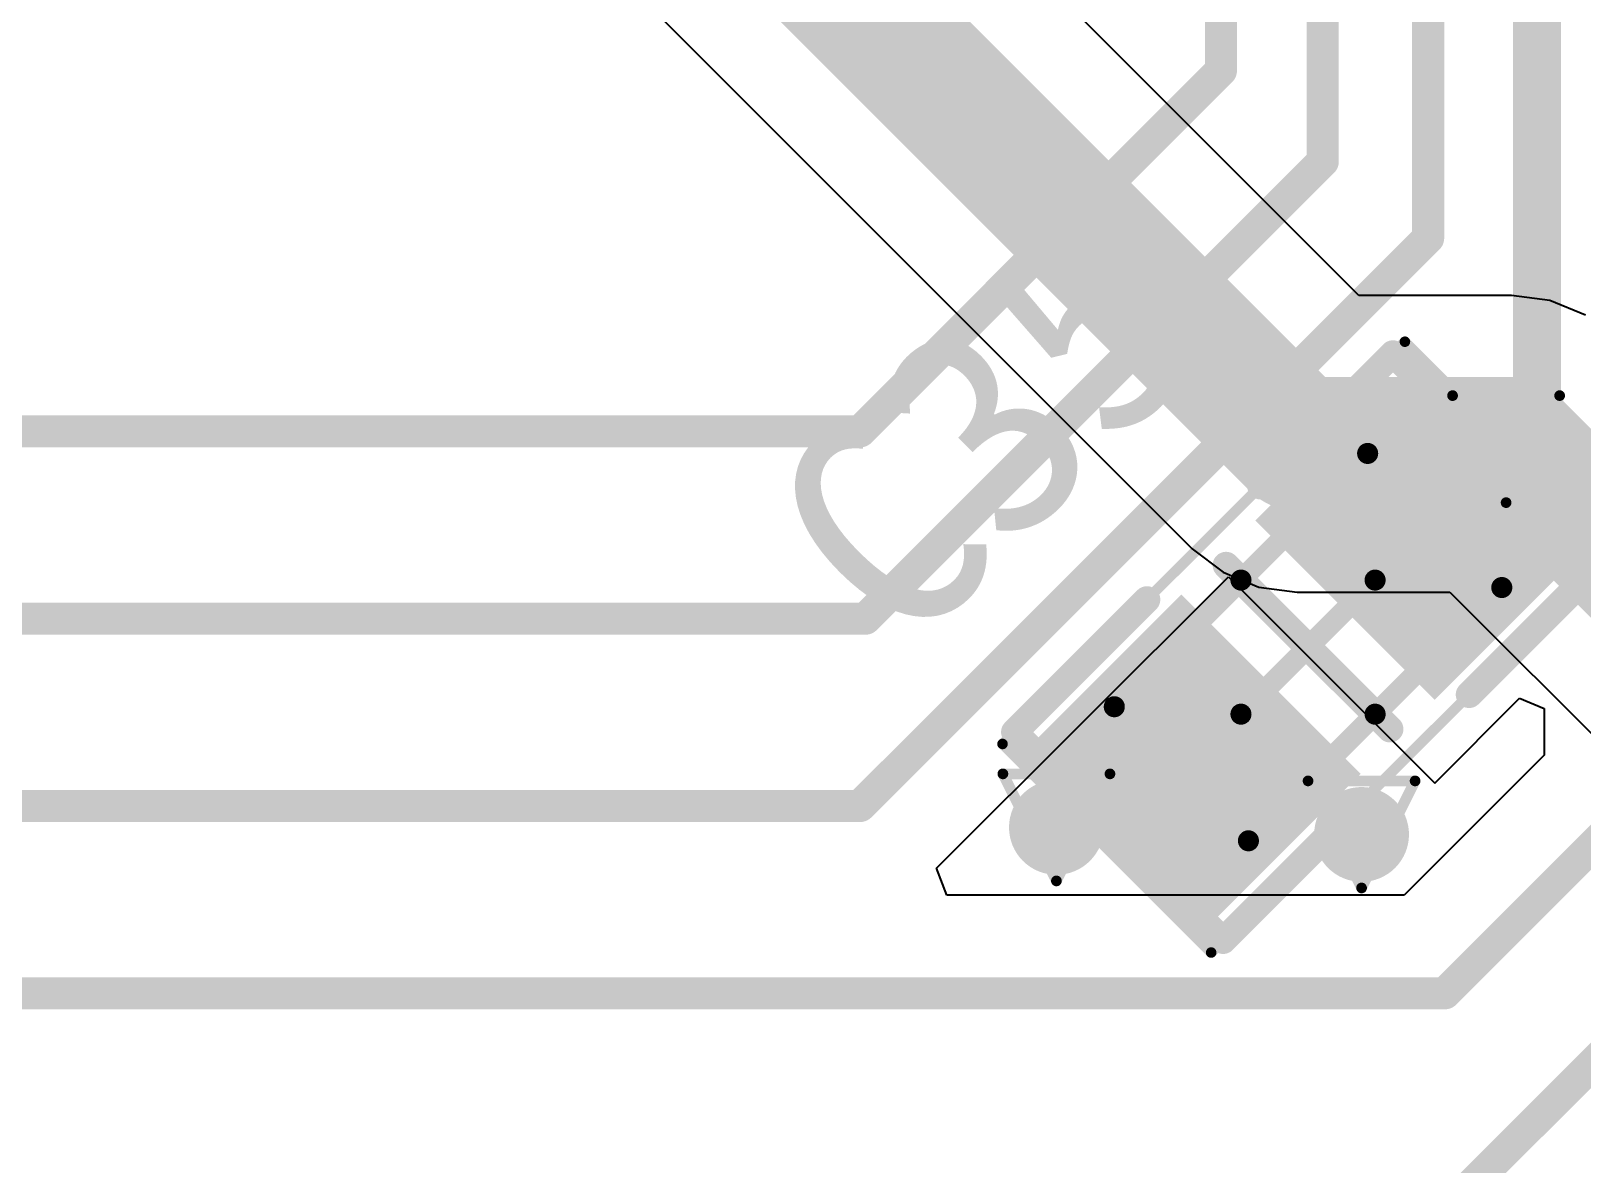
# Model space of a CAD drawing. Header units: millimetres. Extents: x 80 to 220, y 44 to 120.
# Drawn here: x 113.3 to 120.66, y 64.41 to 69.78 of the extents above; entities that cross this region are included whole.
import ezdxf

# ---------------------------------------------------------------- set-up
doc = ezdxf.new("R2010")
doc.units = ezdxf.units.MM
for name, color, linetype in [('BottomLayer', 5, 'Continuous'), ('DrillDrawing', 1, 'Continuous'), ('Mechanical13', 56, 'Continuous'), ('Mechanical15', 56, 'Continuous'), ('MultiLayer', 9, 'Continuous'), ('TopLayer', 1, 'Continuous'), ('TopOverlay', 2, 'Continuous'), ('TopPaste', 8, 'Continuous'), ('TopSolder', 216, 'Continuous'), ('ViaHoleLayer', 16, 'Continuous')]:
    doc.layers.add(name, color=color, linetype=linetype)

# ---------------------------------------------------------------- blocks, each defined once
blk = doc.blocks.new('C0603_100')
at = {"layer": 'Mechanical13', "const_width": 0.1}
for points in [[(-0.85, 0.45), (-0.85, -0.45)], [(-0.85, 0.45), (0.85, 0.45)], [(0.85, 0.45), (0.85, -0.45)], [(-0.85, -0.45), (0.85, -0.45)]]:
    blk.add_lwpolyline(points, dxfattribs=at)
at = {"layer": 'Mechanical13', "const_width": 0.05}
for points in [[(-0.875, 0.45, 1), (-0.825, 0.45, 1)], [(-0.875, 0.45, 1), (-0.825, 0.45, 1)], [(0.825, 0.45, 1), (0.875, 0.45, 1)], [(0.825, 0.45, 1), (0.875, 0.45, 1)], [(-0.875, -0.45, 1), (-0.825, -0.45, 1)], [(-0.875, -0.45, 1), (-0.825, -0.45, 1)], [(0.825, -0.45, 1), (0.875, -0.45, 1)], [(0.825, -0.45, 1), (0.875, -0.45, 1)]]:
    blk.add_lwpolyline(points, format="xyb", close=True, dxfattribs=at)
at = {"layer": 'Mechanical15'}
for points, const_width in [([(-1.35, 0.7), (1.35, 0.7)], 0.05), ([(-1.35, 0.7), (-1.35, -0.7)], 0.05), ([(1.35, 0.7), (1.35, -0.7)], 0.05), ([(0, 0.45), (0, -0.45)], 0.1), ([(-0.45, 0), (0.45, 0)], 0.1), ([(-1.35, -0.7), (1.35, -0.7)], 0.05)]:
    blk.add_lwpolyline(points, dxfattribs=dict(at, const_width=const_width))
for points, const_width in [([(-1.3625, 0.7, 1), (-1.3375, 0.7, 1)], 0.025), ([(-1.3625, 0.7, 1), (-1.3375, 0.7, 1)], 0.025), ([(1.3375, 0.7, 1), (1.3625, 0.7, 1)], 0.025), ([(1.3375, 0.7, 1), (1.3625, 0.7, 1)], 0.025), ([(-0.025, 0.45, 1), (0.025, 0.45, 1)], 0.05), ([(-0.475, 0, 1), (-0.425, 0, 1)], 0.05), ([(0.425, 0, 1), (0.475, 0, 1)], 0.05), ([(-0.025, -0.45, 1), (0.025, -0.45, 1)], 0.05), ([(-1.3625, -0.7, 1), (-1.3375, -0.7, 1)], 0.025), ([(-1.3625, -0.7, 1), (-1.3375, -0.7, 1)], 0.025), ([(1.3375, -0.7, 1), (1.3625, -0.7, 1)], 0.025), ([(1.3375, -0.7, 1), (1.3625, -0.7, 1)], 0.025)]:
    blk.add_lwpolyline(points, format="xyb", close=True, dxfattribs=dict(at, const_width=const_width))
at = {"layer": 'TopLayer'}
for points in [[(-0.35, -0.5), (-0.35, 0.5), (-1.15, -0.5), (-1.15, 0.5)], [(1.15, -0.5), (1.15, 0.5), (0.35, -0.5), (0.35, 0.5)]]:
    blk.add_solid(points, dxfattribs=at)
at = {"layer": 'TopOverlay', "const_width": 0.127}
for points in [[(-1.27, 0.7), (-1.27, -0.7)], [(-1.27, 0.7), (-0.381, 0.7)], [(0.381, 0.7), (1.27, 0.7)], [(1.27, 0.7), (1.27, -0.7)], [(0, 0.55), (0, -0.55)], [(-1.27, -0.7), (-0.381, -0.7)], [(0.381, -0.7), (1.27, -0.7)]]:
    blk.add_lwpolyline(points, dxfattribs=at)
at = {"layer": 'TopOverlay', "const_width": 0.0635}
for points in [[(-1.3017, 0.7, 1), (-1.2383, 0.7, 1)], [(-1.3017, 0.7, 1), (-1.2383, 0.7, 1)], [(-0.4128, 0.7, 1), (-0.3493, 0.7, 1)], [(0.3493, 0.7, 1), (0.4128, 0.7, 1)], [(1.2383, 0.7, 1), (1.3017, 0.7, 1)], [(1.2383, 0.7, 1), (1.3017, 0.7, 1)], [(-0.0318, 0.55, 1), (0.0318, 0.55, 1)], [(-0.0318, -0.55, 1), (0.0318, -0.55, 1)], [(-1.3017, -0.7, 1), (-1.2383, -0.7, 1)], [(-1.3017, -0.7, 1), (-1.2383, -0.7, 1)], [(-0.4128, -0.7, 1), (-0.3493, -0.7, 1)], [(0.3493, -0.7, 1), (0.4128, -0.7, 1)], [(1.2383, -0.7, 1), (1.3017, -0.7, 1)], [(1.2383, -0.7, 1), (1.3017, -0.7, 1)]]:
    blk.add_lwpolyline(points, format="xyb", close=True, dxfattribs=at)
at = {"layer": 'TopPaste'}
for points in [[(-0.35, -0.5), (-0.35, 0.5), (-1.15, -0.5), (-1.15, 0.5)], [(1.15, -0.5), (1.15, 0.5), (0.35, -0.5), (0.35, 0.5)]]:
    blk.add_solid(points, dxfattribs=at)
at = {"layer": 'TopSolder'}
for points in [[(-0.2484, -0.6016), (-0.2484, 0.6016), (-1.2516, -0.6016), (-1.2516, 0.6016)], [(1.2516, -0.6016), (1.2516, 0.6016), (0.2484, -0.6016), (0.2484, 0.6016)]]:
    blk.add_solid(points, dxfattribs=at)

msp = doc.modelspace()

# ---------------------------------------------------------------- linework, layer by layer
at = {"layer": 'BottomLayer'}
for p, q in [((119.598, 68.5291), (112.8194, 75.3078)), ((111.823, 74.3114), (118.808, 67.3264)), ((120.3219, 68.5291), (119.598, 68.5291)), ((120.5042, 68.5051), (120.3219, 68.5291)), ((120.6741, 68.4347), (120.5042, 68.5051)), ((118.808, 67.3264), (118.9539, 67.2145)), ((118.9539, 67.2145), (119.1238, 67.1441)), ((119.1238, 67.1441), (119.3062, 67.1201)), ((119.3062, 67.1201), (120.0301, 67.1201)), ((120.0301, 67.1201), (124.2687, 62.8814))]:
    msp.add_line(p, q, dxfattribs=at)
at = {"layer": 'BottomLayer', "const_width": 0.635}
for points in [[(112.3212, 74.8096), (119.3062, 67.8246)], [(119.3062, 67.8246), (120.3219, 67.8246)], [(120.3219, 67.8246), (124.7669, 63.3796)]]:
    msp.add_lwpolyline(points, dxfattribs=at)
at = {"layer": 'BottomLayer'}
for points, const_width in [([(119.1474, 67.8246, 1), (119.4649, 67.8246, 1)], 0.3175), ([(119.1474, 67.8246, 1), (119.4649, 67.8246, 1)], 0.3175), ([(120.1631, 67.8246, 1), (120.4806, 67.8246, 1)], 0.3175), ([(120.1631, 67.8246, 1), (120.4806, 67.8246, 1)], 0.3175), ([(120.1843, 67.7992, 1), (120.4093, 67.7992, 1)], 0.225), ([(118.0507, 66.0038, 1), (118.2757, 66.0038, 1)], 0.225), ([(119.4985, 65.9704, 1), (119.7235, 65.9704, 1)], 0.225)]:
    msp.add_lwpolyline(points, format="xyb", close=True, dxfattribs=dict(at, const_width=const_width))
at = {"layer": 'DrillDrawing', "const_width": 0.0508}
for points in [[(120.0428, 68.0532), (120.5508, 68.0532)], [(120.0428, 68.0532), (120.2968, 67.5452)], [(120.2968, 67.5452), (120.5508, 68.0532)], [(117.9092, 66.2578), (118.4172, 66.2578)], [(117.9092, 66.2578), (118.1632, 65.7498)], [(118.1632, 65.7498), (118.4172, 66.2578)], [(119.357, 66.2244), (119.865, 66.2244)], [(119.357, 66.2244), (119.611, 65.7164)], [(119.611, 65.7164), (119.865, 66.2244)]]:
    msp.add_lwpolyline(points, dxfattribs=at)
at = {"layer": 'DrillDrawing', "const_width": 0.0254}
for points in [[(120.0301, 68.0532, 1), (120.0555, 68.0532, 1)], [(120.0301, 68.0532, 1), (120.0555, 68.0532, 1)], [(120.5381, 68.0532, 1), (120.5635, 68.0532, 1)], [(120.5381, 68.0532, 1), (120.5635, 68.0532, 1)], [(120.2841, 67.5452, 1), (120.3095, 67.5452, 1)], [(120.2841, 67.5452, 1), (120.3095, 67.5452, 1)], [(117.8965, 66.2578, 1), (117.9219, 66.2578, 1)], [(117.8965, 66.2578, 1), (117.9219, 66.2578, 1)], [(118.4045, 66.2578, 1), (118.4299, 66.2578, 1)], [(118.4045, 66.2578, 1), (118.4299, 66.2578, 1)], [(119.3443, 66.2244, 1), (119.3697, 66.2244, 1)], [(119.3443, 66.2244, 1), (119.3697, 66.2244, 1)], [(119.8523, 66.2244, 1), (119.8777, 66.2244, 1)], [(119.8523, 66.2244, 1), (119.8777, 66.2244, 1)], [(118.1505, 65.7498, 1), (118.1759, 65.7498, 1)], [(118.1505, 65.7498, 1), (118.1759, 65.7498, 1)], [(119.5983, 65.7164, 1), (119.6237, 65.7164, 1)], [(119.5983, 65.7164, 1), (119.6237, 65.7164, 1)]]:
    msp.add_lwpolyline(points, format="xyb", close=True, dxfattribs=at)
at = {"layer": 'MultiLayer', "const_width": 0.225}
for points in [[(120.1843, 67.7992, 1), (120.4093, 67.7992, 1)], [(118.0507, 66.0038, 1), (118.2757, 66.0038, 1)], [(119.4985, 65.9704, 1), (119.7235, 65.9704, 1)]]:
    msp.add_lwpolyline(points, format="xyb", close=True, dxfattribs=at)
at = {"layer": 'TopLayer'}
for p, q in [((117.5948, 65.8095), (118.9789, 67.1937)), ((118.9789, 67.1937), (119.958, 66.2145)), ((119.958, 66.2145), (120.3601, 66.6166)), ((120.3601, 66.6166), (120.4774, 66.568)), ((120.4774, 66.568), (120.4774, 66.3468)), ((120.4774, 66.3468), (119.8131, 65.6825)), ((117.6425, 65.6825), (117.5948, 65.8095)), ((119.8131, 65.6825), (117.6425, 65.6825))]:
    msp.add_line(p, q, dxfattribs=at)
for points, const_width in [([(118.9436, 69.5956), (118.9436, 72.5796)], 0.1524), ([(120.4436, 67.946), (120.4436, 72.5796)], 0.2286), ([(119.4269, 69.1645), (119.4269, 72.2095)], 0.1524), ([(119.9269, 68.8009), (119.9269, 72.2095)], 0.1524), ([(117.2314, 67.8834), (118.9436, 69.5956)], 0.1524), ([(117.2568, 66.9944), (119.4269, 69.1645)], 0.1524), ([(117.2314, 66.1054), (119.9269, 68.8009)], 0.1524), ([(120.2968, 67.7992), (120.4436, 67.946)], 0.2286), ([(111.102, 67.8834), (117.2314, 67.8834)], 0.1524), ([(119.8873, 67.3897), (120.2968, 67.7992)], 0.2286), ([(112.1434, 66.9944), (117.2568, 66.9944)], 0.1524), ([(120.0062, 65.2164), (120.9436, 66.1538)], 0.1524), ([(111.1274, 66.1054), (117.2314, 66.1054)], 0.1524), ([(118.9529, 63.1279), (121.4436, 65.6186)], 0.1524), ([(109.3494, 65.2164), (120.0062, 65.2164)], 0.1524)]:
    msp.add_lwpolyline(points, dxfattribs=dict(at, const_width=const_width))
for points, const_width in [([(118.9055, 69.5956, 1), (118.9817, 69.5956, 1)], 0.0762), ([(118.9055, 69.5956, 1), (118.9817, 69.5956, 1)], 0.0762), ([(119.3888, 69.1645, 1), (119.465, 69.1645, 1)], 0.0762), ([(119.3888, 69.1645, 1), (119.465, 69.1645, 1)], 0.0762), ([(119.8888, 68.8009, 1), (119.965, 68.8009, 1)], 0.0762), ([(119.8888, 68.8009, 1), (119.965, 68.8009, 1)], 0.0762), ([(120.1843, 67.7992, 1), (120.4093, 67.7992, 1)], 0.225), ([(120.3864, 67.946, 1), (120.5007, 67.946, 1)], 0.1143), ([(120.3864, 67.946, 1), (120.5007, 67.946, 1)], 0.1143), ([(117.1933, 67.8834, 1), (117.2695, 67.8834, 1)], 0.0762), ([(117.1933, 67.8834, 1), (117.2695, 67.8834, 1)], 0.0762), ([(120.2396, 67.7992, 1), (120.3539, 67.7992, 1)], 0.1143), ([(120.2396, 67.7992, 1), (120.3539, 67.7992, 1)], 0.1143), ([(119.8302, 67.3897, 1), (119.9445, 67.3897, 1)], 0.1143), ([(117.2187, 66.9944, 1), (117.2949, 66.9944, 1)], 0.0762), ([(117.2187, 66.9944, 1), (117.2949, 66.9944, 1)], 0.0762), ([(117.1933, 66.1054, 1), (117.2695, 66.1054, 1)], 0.0762), ([(117.1933, 66.1054, 1), (117.2695, 66.1054, 1)], 0.0762), ([(118.0507, 66.0038, 1), (118.2757, 66.0038, 1)], 0.225), ([(119.4985, 65.9704, 1), (119.7235, 65.9704, 1)], 0.225), ([(119.9681, 65.2164, 1), (120.0443, 65.2164, 1)], 0.0762), ([(119.9681, 65.2164, 1), (120.0443, 65.2164, 1)], 0.0762)]:
    msp.add_lwpolyline(points, format="xyb", close=True, dxfattribs=dict(at, const_width=const_width))
at = {"layer": 'ViaHoleLayer', "const_width": 0.1}
for points in [[(120.2468, 67.7992, 1), (120.3468, 67.7992, 1)], [(118.1132, 66.0038, 1), (118.2132, 66.0038, 1)], [(119.561, 65.9704, 1), (119.661, 65.9704, 1)]]:
    msp.add_lwpolyline(points, format="xyb", close=True, dxfattribs=at)

# ---------------------------------------------------------------- block references
at = {"rotation": 45}
msp.add_blockref('C0603_100', (119.357, 66.8594), dxfattribs=at)

# ---------------------------------------------------------------- texts
at = {"layer": 'TopOverlay'}
msp.add_text('C35', height=1.016, rotation=45, dxfattribs=at).set_placement((117.4438, 66.8086))

doc.saveas('drawing.dxf')
